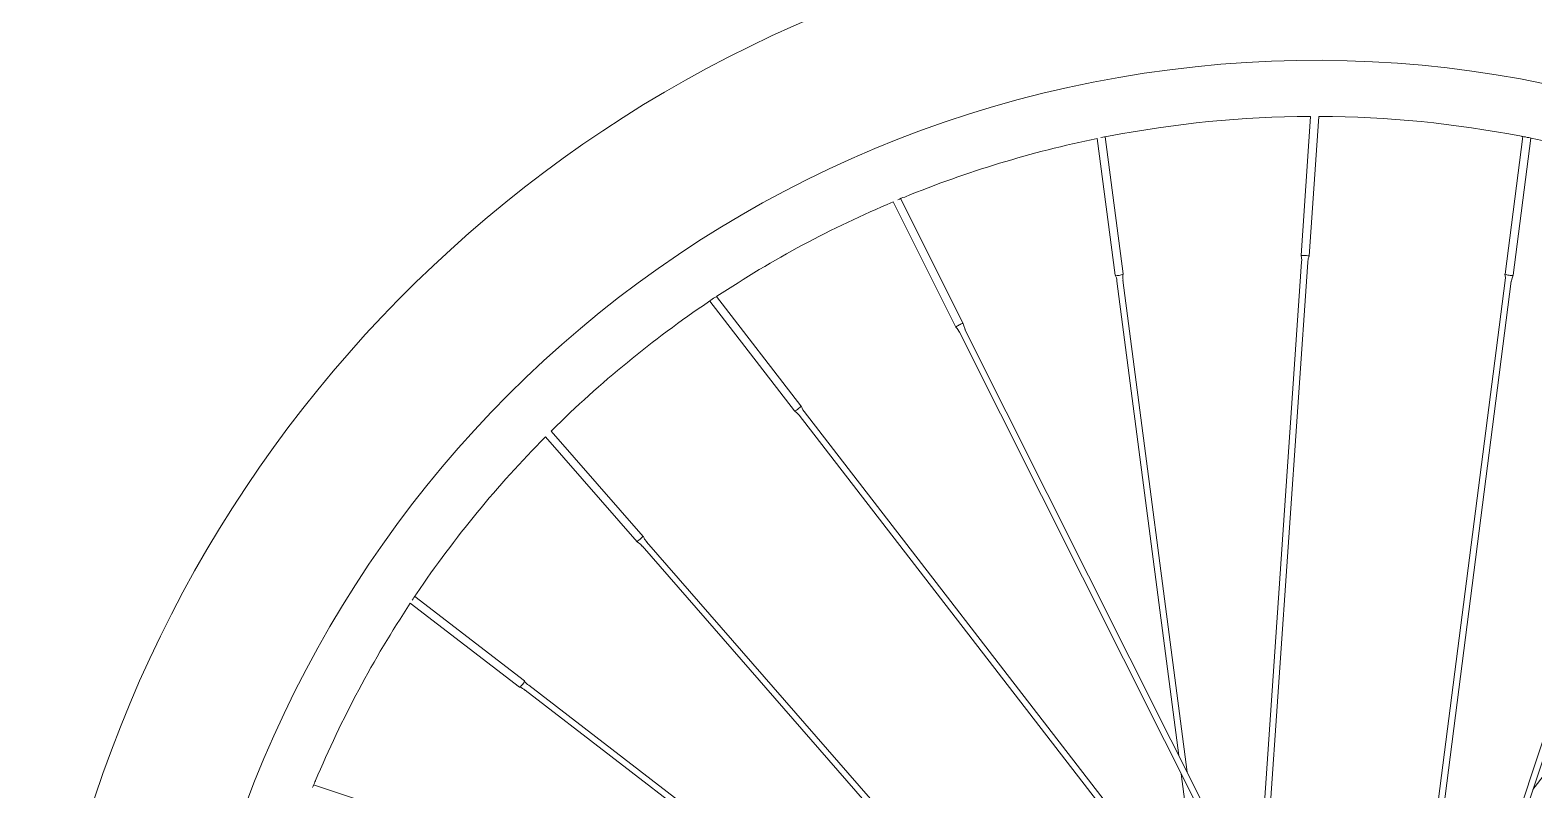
# Model space of a CAD drawing. Header units: millimetres. Extents: x -676 to 3203, y 230 to 2977.
# Drawn here: x -676.1 to -299, y 2403.7 to 2594.3 of the extents above; entities that cross this region are included whole.
import ezdxf

# ---------------------------------------------------------------- set-up
doc = ezdxf.new("R2010")
doc.units = ezdxf.units.MM
doc.layers.add('ZANO_R', color=7, linetype='Continuous', lineweight=0)

msp = doc.modelspace()

# ---------------------------------------------------------------- linework, layer by layer
at = {"layer": 'ZANO_R', "color": 253}
for p, q in [((-355.03, 2572.61), (-357.42, 2537.74)), ((-355.39, 2537.61), (-352.99, 2572.61)), ((-402.03, 2533.1), (-406.52, 2567.51)), ((-301.83, 2567.56), (-306.27, 2533.06)), ((-408.51, 2567.07), (-404.04, 2532.84)), ((-304.26, 2532.8), (-299.83, 2567.17)), ((-459.72, 2551.18), (-443.98, 2519.8)), ((-442.16, 2520.71), (-457.86, 2552)), ((-357.28, 2536.15), (-368.47, 2373.28)), ((-367.12, 2370.61), (-355.76, 2536.04)), ((-403.59, 2531.31), (-388.06, 2412.34)), ((-385.99, 2408.2), (-402.08, 2531.51)), ((-306.22, 2531.47), (-328.94, 2355.07)), ((-327.42, 2354.87), (-304.71, 2531.27)), ((-505.65, 2526.32), (-484.4, 2498.78)), ((-482.79, 2500.02), (-503.96, 2527.45)), ((-443.04, 2518.5), (-363.65, 2360.29)), ((-362.29, 2360.97), (-441.68, 2519.18)), ((-263.09, 2517.76), (-318.83, 2349.75)), ((-317.38, 2349.27), (-261.65, 2517.28)), ((-483.23, 2497.69), (-374.56, 2356.9)), ((-373.35, 2357.83), (-482.03, 2498.63)), ((-226.13, 2498.92), (-299.28, 2403.82)), ((-546.84, 2492.28), (-523.87, 2465.93)), ((-522.34, 2467.26), (-545.4, 2493.72)), ((-412.55, 2340.88), (-521.49, 2465.9)), ((-522.64, 2464.9), (-415.39, 2341.83)), ((-552.13, 2431.1), (-579.64, 2452.26)), ((-580.74, 2450.54), (-553.37, 2429.49)), ((-551.97, 2428.74), (-456.87, 2355.59)), ((-452.47, 2354.13), (-551.04, 2429.95)), ((-387.46, 2407.75), (-382.5, 2369.68)), ((-571.75, 2393.96), (-604.97, 2404.99))]:
    msp.add_line(p, q, dxfattribs=at)
at = {"layer": 'ZANO_R', "color": 253, "flags": 128}
for points in [[(-355.21, 2572.6), (-355.22, 2572.6), (-355.1, 2572.61), (-355.03, 2572.61)], [(-302.19, 2567.63), (-302.2, 2567.63), (-302.09, 2567.62), (-301.86, 2567.58), (-301.52, 2567.53), (-301.12, 2567.46), (-300.7, 2567.37), (-300.32, 2567.29), (-300, 2567.21), (-299.79, 2567.16), (-299.71, 2567.13), (-299.71, 2567.14)], [(-357.42, 2537.74), (-357.34, 2537.76), (-357.12, 2537.76), (-356.79, 2537.75), (-356.4, 2537.73), (-356.02, 2537.7), (-355.69, 2537.67), (-355.47, 2537.63), (-355.39, 2537.61), (-355.39, 2537.6)], [(-357.42, 2537.74), (-357.27, 2536.59), (-357.31, 2536.15)], [(-355.72, 2536.04), (-355.61, 2536.93), (-355.37, 2537.59)], [(-306.3, 2533.05), (-306.18, 2532.19), (-306.26, 2531.47)], [(-304.68, 2531.27), (-304.62, 2531.78), (-304.25, 2532.79)], [(-505.95, 2526.12), (-505.96, 2526.11), (-505.87, 2526.18), (-505.67, 2526.33), (-505.39, 2526.53), (-505.06, 2526.76), (-504.7, 2527), (-504.37, 2527.21), (-504.09, 2527.38), (-503.91, 2527.48), (-503.85, 2527.52), (-503.85, 2527.52)], [(-443.99, 2519.77), (-443.63, 2519.42), (-443.05, 2518.49)], [(-441.67, 2519.18), (-442.09, 2520.32), (-442.13, 2520.71)], [(-482, 2498.65), (-482.32, 2499.05), (-482.77, 2500.02)], [(-484.41, 2498.76), (-483.71, 2498.23), (-483.26, 2497.67)], [(-546.97, 2492.13), (-546.93, 2492.18), (-546.84, 2492.28)], [(-545.4, 2493.72), (-545.28, 2493.84), (-545.18, 2493.92), (-545.19, 2493.91)], [(-523.87, 2465.93), (-523.83, 2466), (-523.68, 2466.16), (-523.44, 2466.38), (-523.15, 2466.64), (-522.85, 2466.89), (-522.59, 2467.1), (-522.42, 2467.23), (-522.34, 2467.26), (-522.34, 2467.26)], [(-523.87, 2465.93), (-522.95, 2465.22), (-522.67, 2464.88)], [(-521.46, 2465.93), (-522.02, 2466.63), (-522.31, 2467.27)], [(-580.24, 2451.34), (-580.06, 2451.64), (-579.82, 2451.99), (-579.59, 2452.33), (-579.39, 2452.61), (-579.24, 2452.81), (-579.16, 2452.9), (-579.17, 2452.9)], [(-605.25, 2404.28), (-605.25, 2404.29), (-605.11, 2404.67), (-604.94, 2405.06), (-604.78, 2405.43), (-604.64, 2405.74), (-604.53, 2405.96), (-604.49, 2406.05), (-604.49, 2406.04)]]:
    msp.add_lwpolyline(points, dxfattribs=at)
at = {"layer": 'ZANO_R', "color": 253}
for centre, radius, start, end in [((-353.96, 2300.91), 322.1, 94.0878, 13.6657), ((-353.96, 2300.91), 285.75, 19.8219, 180), ((-353.96, 2300.91), 271.7, 90.2641, 100.986), ((-353.68, 2558.23), 14.41, 86.0568, 87.2307), ((-353.96, 2300.91), 271.7, 79.0151, 89.7328), ((-403.36, 2549.36), 18.42, 97.4024, 103.2644), ((-353.96, 2300.91), 271.7, 101.5823, 112.2355), ((-353.96, 2300.91), 271.7, 67.9088, 78.4832), ((-450.75, 2534.6), 18.8, 108.7029, 114.5196), ((-353.96, 2300.91), 271.7, 112.9088, 123.4824), ((-403.32, 2535.15), 2.43, 252.6676, 302.2007), ((-406.51, 2531.32), 2.89, 359.8698, 31.4188), ((-399.16, 2532.26), 2.98, 163.9309, 194.3586), ((-305.28, 2534.78), 1.99, 240.004, 269.8659), ((-304.78, 2534.72), 1.99, 255.4611, 285.3183), ((-353.96, 2300.91), 271.7, 124.0147, 134.7355), ((-442.06, 2517.59), 2.92, 110.8386, 130.9279), ((-441.79, 2518.46), 2.27, 99.4314, 125.3285), ((-484.52, 2501.01), 1.99, 300.4675, 330.3191), ((-484.91, 2500.71), 1.99, 285.0211, 314.8487), ((-353.96, 2300.91), 271.7, 135.2672, 145.9858), ((-353.96, 2300.91), 271.7, 146.5823, 157.2351), ((-554.5, 2431.64), 2.43, 297.6742, 347.1965), ((-554.04, 2426.67), 2.89, 44.8734, 76.4132), ((-549.51, 2432.53), 2.98, 208.9083, 239.3824)]:
    msp.add_arc(centre, radius, start, end, dxfattribs=at)

doc.saveas('drawing.dxf')
